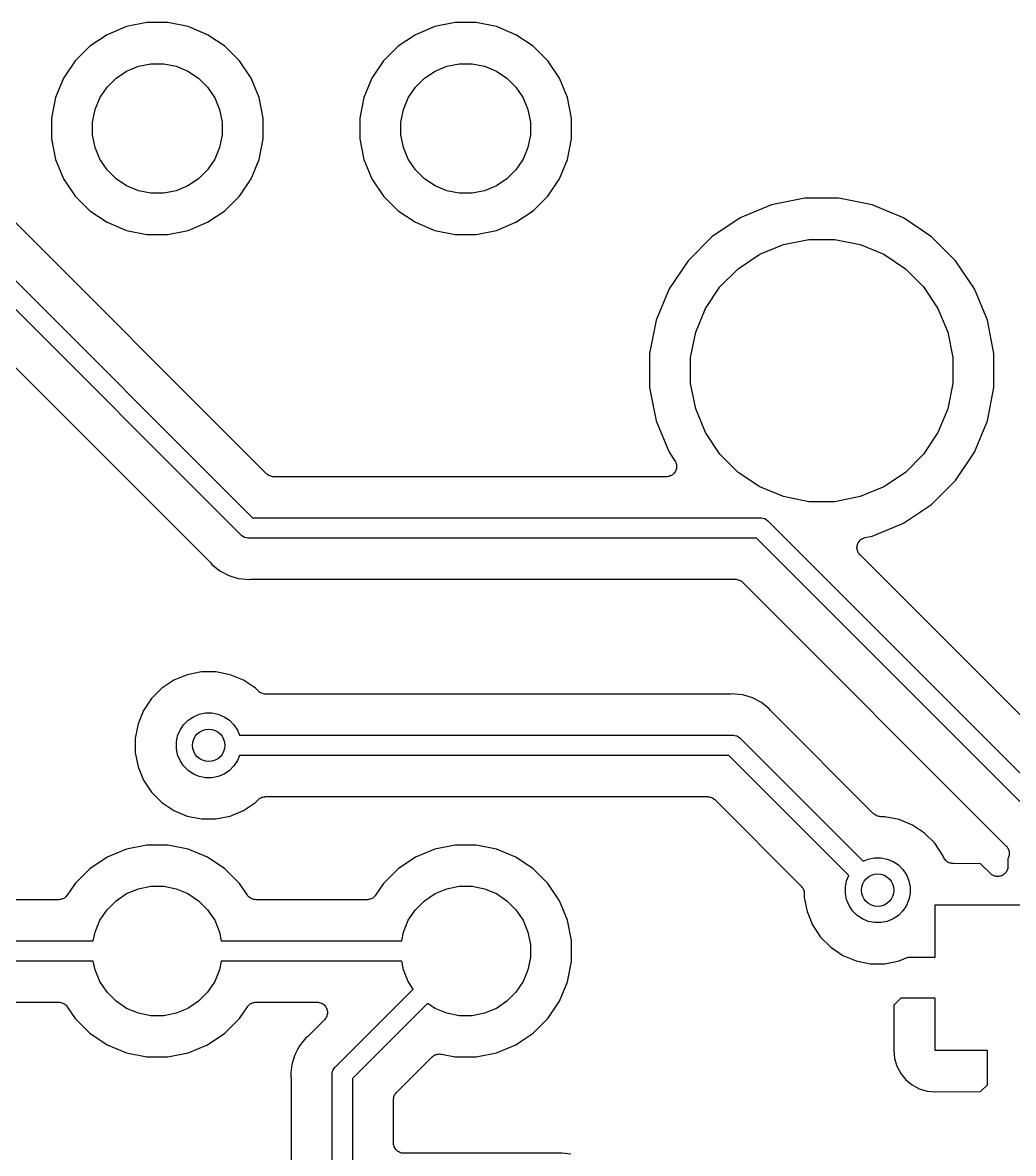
# Model space of a CAD drawing. Extents: x 19 to 115, y -142 to -17.
# Drawn here: x 40.25 to 52.49, y -119.34 to -105.37 of the extents above; entities that cross this region are included whole.
import ezdxf

# ---------------------------------------------------------------- set-up
doc = ezdxf.new("R2010")
doc.units = 0
doc.layers.add('BLACK', color=7, linetype='CONTINUOUS')

msp = doc.modelspace()

# ---------------------------------------------------------------- linework, layer by layer
at = {"layer": 'BLACK', "linetype": 'CONTINUOUS'}
for p, q in [((41.5285, -105.422), (41.2904, -105.521)), ((41.7812, -105.372), (41.5285, -105.422)), ((42.0388, -105.372), (41.7812, -105.372)), ((42.2915, -105.422), (42.0388, -105.372)), ((42.5296, -105.521), (42.2915, -105.422)), ((45.3385, -105.422), (45.1004, -105.521)), ((45.5912, -105.372), (45.3385, -105.422)), ((45.8488, -105.372), (45.5912, -105.372)), ((46.1015, -105.422), (45.8488, -105.372)), ((46.3396, -105.521), (46.1015, -105.422)), ((41.2904, -105.521), (41.0762, -105.664)), ((42.7438, -105.664), (42.5296, -105.521)), ((45.1004, -105.521), (44.8862, -105.664)), ((46.5538, -105.664), (46.3396, -105.521)), ((41.0762, -105.664), (40.894, -105.846)), ((42.926, -105.846), (42.7438, -105.664)), ((44.8862, -105.664), (44.704, -105.846)), ((46.736, -105.846), (46.5538, -105.664)), ((40.894, -105.846), (40.7509, -106.06)), ((41.6766, -105.911), (41.8312, -105.88)), ((41.8312, -105.88), (41.9888, -105.88)), ((41.9888, -105.88), (42.1434, -105.911)), ((43.0691, -106.06), (42.926, -105.846)), ((44.704, -105.846), (44.5609, -106.06)), ((45.4866, -105.911), (45.6412, -105.88)), ((45.6412, -105.88), (45.7988, -105.88)), ((45.7988, -105.88), (45.9534, -105.911)), ((46.8791, -106.06), (46.736, -105.846)), ((41.4, -106.059), (41.5311, -105.971)), ((41.5311, -105.971), (41.6766, -105.911)), ((42.1434, -105.911), (42.2889, -105.971)), ((42.2889, -105.971), (42.42, -106.059)), ((45.21, -106.059), (45.3411, -105.971)), ((45.3411, -105.971), (45.4866, -105.911)), ((45.9534, -105.911), (46.0989, -105.971)), ((46.0989, -105.971), (46.23, -106.059)), ((40.7509, -106.06), (40.6523, -106.298)), ((41.2886, -106.17), (41.4, -106.059)), ((42.42, -106.059), (42.5314, -106.17)), ((43.1677, -106.298), (43.0691, -106.06)), ((44.5609, -106.06), (44.4623, -106.298)), ((45.0986, -106.17), (45.21, -106.059)), ((46.23, -106.059), (46.3414, -106.17)), ((46.9777, -106.298), (46.8791, -106.06)), ((40.6523, -106.298), (40.602, -106.551)), ((41.201, -106.301), (41.2886, -106.17)), ((42.5314, -106.17), (42.619, -106.301)), ((43.218, -106.551), (43.1677, -106.298)), ((44.4623, -106.298), (44.412, -106.551)), ((45.011, -106.301), (45.0986, -106.17)), ((46.3414, -106.17), (46.429, -106.301)), ((47.028, -106.551), (46.9777, -106.298)), ((41.1407, -106.447), (41.201, -106.301)), ((42.619, -106.301), (42.6793, -106.447)), ((44.9507, -106.447), (45.011, -106.301)), ((46.429, -106.301), (46.4893, -106.447)), ((40.602, -106.551), (40.602, -106.809)), ((41.11, -106.601), (41.1407, -106.447)), ((42.6793, -106.447), (42.71, -106.601)), ((43.218, -106.809), (43.218, -106.551)), ((44.412, -106.551), (44.412, -106.809)), ((44.92, -106.601), (44.9507, -106.447)), ((46.4893, -106.447), (46.52, -106.601)), ((47.028, -106.809), (47.028, -106.551)), ((41.11, -106.759), (41.11, -106.601)), ((42.71, -106.601), (42.71, -106.759)), ((44.92, -106.759), (44.92, -106.601)), ((46.52, -106.601), (46.52, -106.759)), ((40.602, -106.809), (40.6523, -107.062)), ((41.1407, -106.913), (41.11, -106.759)), ((42.71, -106.759), (42.6793, -106.913)), ((43.1677, -107.062), (43.218, -106.809)), ((44.412, -106.809), (44.4623, -107.062)), ((44.9507, -106.913), (44.92, -106.759)), ((46.52, -106.759), (46.4893, -106.913)), ((46.9777, -107.062), (47.028, -106.809)), ((41.201, -107.059), (41.1407, -106.913)), ((42.6793, -106.913), (42.619, -107.059)), ((45.011, -107.059), (44.9507, -106.913)), ((46.4893, -106.913), (46.429, -107.059)), ((43.26, -110.945), (39.4089, -107.094)), ((40.6523, -107.062), (40.7509, -107.3)), ((41.2886, -107.19), (41.201, -107.059)), ((42.619, -107.059), (42.5314, -107.19)), ((43.0691, -107.3), (43.1677, -107.062)), ((44.4623, -107.062), (44.5609, -107.3)), ((45.0986, -107.19), (45.011, -107.059)), ((46.429, -107.059), (46.3414, -107.19)), ((46.8791, -107.3), (46.9777, -107.062)), ((38.7476, -107.151), (43.0868, -111.49)), ((41.4, -107.301), (41.2886, -107.19)), ((42.5314, -107.19), (42.42, -107.301)), ((45.21, -107.301), (45.0986, -107.19)), ((46.3414, -107.19), (46.23, -107.301)), ((42.9423, -111.699), (38.5708, -107.328)), ((40.7509, -107.3), (40.894, -107.514)), ((41.5311, -107.389), (41.4, -107.301)), ((41.6766, -107.449), (41.5311, -107.389)), ((42.2889, -107.389), (42.1434, -107.449)), ((42.42, -107.301), (42.2889, -107.389)), ((42.926, -107.514), (43.0691, -107.3)), ((44.5609, -107.3), (44.704, -107.514)), ((45.3411, -107.389), (45.21, -107.301)), ((45.4866, -107.449), (45.3411, -107.389)), ((46.0989, -107.389), (45.9534, -107.449)), ((46.23, -107.301), (46.0989, -107.389)), ((46.736, -107.514), (46.8791, -107.3)), ((40.894, -107.514), (41.0762, -107.696)), ((41.8312, -107.48), (41.6766, -107.449)), ((41.9888, -107.48), (41.8312, -107.48)), ((42.1434, -107.449), (41.9888, -107.48)), ((42.7438, -107.696), (42.926, -107.514)), ((44.704, -107.514), (44.8862, -107.696)), ((45.6412, -107.48), (45.4866, -107.449)), ((45.7988, -107.48), (45.6412, -107.48)), ((45.9534, -107.449), (45.7988, -107.48)), ((46.5538, -107.696), (46.736, -107.514)), ((49.9104, -107.542), (49.4993, -107.624)), ((50.3296, -107.542), (49.9104, -107.542)), ((50.7407, -107.624), (50.3296, -107.542)), ((41.0762, -107.696), (41.2904, -107.839)), ((42.5296, -107.839), (42.7438, -107.696)), ((44.8862, -107.696), (45.1004, -107.839)), ((46.3396, -107.839), (46.5538, -107.696)), ((49.4993, -107.624), (49.112, -107.784)), ((51.128, -107.784), (50.7407, -107.624)), ((49.112, -107.784), (48.7635, -108.017)), ((51.4765, -108.017), (51.128, -107.784)), ((41.2904, -107.839), (41.5285, -107.938)), ((41.5285, -107.938), (41.7812, -107.988)), ((42.0388, -107.988), (42.2915, -107.938)), ((42.2915, -107.938), (42.5296, -107.839)), ((45.1004, -107.839), (45.3385, -107.938)), ((45.3385, -107.938), (45.5912, -107.988)), ((45.8488, -107.988), (46.1015, -107.938)), ((46.1015, -107.938), (46.3396, -107.839)), ((38.5137, -107.989), (42.561, -112.036)), ((41.7812, -107.988), (42.0388, -107.988)), ((45.5912, -107.988), (45.8488, -107.988)), ((48.7635, -108.017), (48.4671, -108.313)), ((49.3526, -108.234), (49.6475, -108.112)), ((49.6475, -108.112), (49.9604, -108.05)), ((49.9604, -108.05), (50.2796, -108.05)), ((50.2796, -108.05), (50.5925, -108.112)), ((50.5925, -108.112), (50.8874, -108.234)), ((51.7729, -108.313), (51.4765, -108.017)), ((49.0873, -108.412), (49.3526, -108.234)), ((50.8874, -108.234), (51.1527, -108.412)), ((48.4671, -108.313), (48.2342, -108.662)), ((52.0058, -108.662), (51.7729, -108.313)), ((48.8617, -108.637), (49.0873, -108.412)), ((51.1527, -108.412), (51.3783, -108.637)), ((48.2342, -108.662), (48.0738, -109.049)), ((48.6844, -108.903), (48.8617, -108.637)), ((51.3783, -108.637), (51.5556, -108.903)), ((52.1662, -109.049), (52.0058, -108.662)), ((48.5623, -109.197), (48.6844, -108.903)), ((51.5556, -108.903), (51.6777, -109.197)), ((48.0738, -109.049), (47.992, -109.46)), ((52.248, -109.46), (52.1662, -109.049)), ((48.5, -109.51), (48.5623, -109.197)), ((51.6777, -109.197), (51.74, -109.51)), ((47.992, -109.46), (47.992, -109.88)), ((48.5, -109.83), (48.5, -109.51)), ((51.74, -109.51), (51.74, -109.83)), ((52.248, -109.88), (52.248, -109.46)), ((47.992, -109.88), (48.0738, -110.291)), ((48.5623, -110.143), (48.5, -109.83)), ((51.74, -109.83), (51.6777, -110.143)), ((52.1662, -110.291), (52.248, -109.88)), ((48.6844, -110.437), (48.5623, -110.143)), ((51.6777, -110.143), (51.5556, -110.437)), ((48.0738, -110.291), (48.2342, -110.678)), ((52.0058, -110.678), (52.1662, -110.291)), ((48.8617, -110.703), (48.6844, -110.437)), ((51.5556, -110.437), (51.3783, -110.703)), ((48.2342, -110.678), (48.3053, -110.784)), ((49.0873, -110.928), (48.8617, -110.703)), ((51.3783, -110.703), (51.1527, -110.928)), ((51.7729, -111.027), (52.0058, -110.678)), ((48.3053, -110.784), (48.306, -110.785)), ((48.306, -110.785), (48.306, -110.785)), ((48.306, -110.785), (48.306, -110.785)), ((48.306, -110.785), (48.3063, -110.786)), ((48.3063, -110.786), (48.3119, -110.797)), ((48.3166, -110.905), (48.3108, -110.915)), ((48.3119, -110.797), (48.3175, -110.807)), ((48.3167, -110.904), (48.3166, -110.905)), ((48.3168, -110.904), (48.3167, -110.904)), ((48.3204, -110.893), (48.3168, -110.904)), ((48.3175, -110.807), (48.3176, -110.808)), ((48.3176, -110.808), (48.3177, -110.808)), ((48.3177, -110.808), (48.3211, -110.82)), ((48.324, -110.881), (48.3204, -110.893)), ((48.3211, -110.82), (48.3245, -110.831)), ((48.3241, -110.881), (48.324, -110.881)), ((48.324, -110.881), (48.324, -110.881)), ((48.3254, -110.868), (48.3241, -110.881)), ((48.3245, -110.831), (48.3245, -110.831)), ((48.3245, -110.831), (48.3246, -110.832)), ((48.3246, -110.832), (48.3256, -110.844)), ((48.3267, -110.856), (48.3254, -110.868)), ((48.3256, -110.844), (48.3267, -110.856)), ((48.3267, -110.856), (48.3267, -110.856)), ((48.3267, -110.856), (48.3267, -110.856)), ((43.2691, -110.952), (43.26, -110.945)), ((43.2781, -110.96), (43.2691, -110.952)), ((43.2786, -110.96), (43.2781, -110.96)), ((43.2792, -110.961), (43.2786, -110.96)), ((43.2895, -110.966), (43.2792, -110.961)), ((43.2998, -110.972), (43.2895, -110.966)), ((43.3004, -110.972), (43.2998, -110.972)), ((43.301, -110.972), (43.3004, -110.972)), ((43.3122, -110.976), (43.301, -110.972)), ((43.3234, -110.979), (43.3122, -110.976)), ((43.3241, -110.979), (43.3234, -110.979)), ((43.3247, -110.979), (43.3241, -110.979)), ((43.3363, -110.981), (43.3247, -110.979)), ((43.348, -110.982), (43.3363, -110.981)), ((43.3493, -110.982), (43.348, -110.982)), ((43.3494, -110.982), (43.3493, -110.982)), ((43.3498, -110.982), (43.3494, -110.982)), ((43.3494, -110.982), (43.3494, -110.982)), ((48.1997, -110.982), (43.3498, -110.982)), ((48.2117, -110.981), (48.1997, -110.982)), ((48.2239, -110.98), (48.2117, -110.981)), ((48.2241, -110.98), (48.2239, -110.98)), ((48.2244, -110.98), (48.2241, -110.98)), ((48.2359, -110.976), (48.2244, -110.98)), ((48.2476, -110.973), (48.2359, -110.976)), ((48.2479, -110.972), (48.2476, -110.973)), ((48.2481, -110.972), (48.2479, -110.972)), ((48.2588, -110.967), (48.2481, -110.972)), ((48.2695, -110.961), (48.2588, -110.967)), ((48.2698, -110.961), (48.2695, -110.961)), ((48.27, -110.961), (48.2698, -110.961)), ((48.2794, -110.953), (48.27, -110.961)), ((48.2888, -110.946), (48.2794, -110.953)), ((48.289, -110.945), (48.2888, -110.946)), ((48.2892, -110.945), (48.289, -110.945)), ((48.297, -110.936), (48.2892, -110.945)), ((48.3047, -110.926), (48.297, -110.936)), ((48.3048, -110.926), (48.3047, -110.926)), ((48.305, -110.926), (48.3048, -110.926)), ((48.3108, -110.915), (48.305, -110.926)), ((49.3526, -111.106), (49.0873, -110.928)), ((51.1527, -110.928), (50.8874, -111.106)), ((51.4765, -111.323), (51.7729, -111.027)), ((49.6475, -111.228), (49.3526, -111.106)), ((50.8874, -111.106), (50.5925, -111.228)), ((49.9604, -111.29), (49.6475, -111.228)), ((50.2796, -111.29), (49.9604, -111.29)), ((50.5925, -111.228), (50.2796, -111.29)), ((51.128, -111.556), (51.4765, -111.323)), ((43.0868, -111.49), (49.3589, -111.49)), ((49.3589, -111.49), (49.365, -111.489)), ((49.365, -111.489), (49.3711, -111.49)), ((49.3711, -111.49), (49.3711, -111.49)), ((49.3711, -111.49), (49.3895, -111.492)), ((49.3895, -111.492), (49.4131, -111.499)), ((49.4131, -111.499), (49.4348, -111.511)), ((49.4348, -111.511), (49.4538, -111.526)), ((49.4538, -111.526), (49.4577, -111.531)), ((49.4577, -111.531), (54.3771, -116.45)), ((50.7407, -111.716), (51.128, -111.556)), ((42.9462, -111.704), (42.9423, -111.699)), ((42.9509, -111.708), (42.9462, -111.704)), ((42.9607, -111.716), (42.9509, -111.708)), ((42.9509, -111.708), (42.9509, -111.708)), ((42.9652, -111.719), (42.9607, -111.716)), ((42.9869, -111.731), (42.9652, -111.719)), ((43.0105, -111.738), (42.9869, -111.731)), ((43.0289, -111.74), (43.0105, -111.738)), ((43.035, -111.741), (43.0289, -111.74)), ((43.0289, -111.74), (43.0289, -111.74)), ((43.0411, -111.74), (43.035, -111.741)), ((49.3132, -111.74), (43.0411, -111.74)), ((54.2003, -116.627), (49.3132, -111.74)), ((50.6122, -111.751), (50.623, -111.746)), ((50.623, -111.746), (50.6337, -111.74)), ((50.6337, -111.74), (50.6339, -111.74)), ((50.6339, -111.74), (50.6342, -111.74)), ((50.6342, -111.74), (50.6456, -111.736)), ((50.6456, -111.736), (50.6574, -111.733)), ((50.6574, -111.733), (50.7407, -111.716)), ((50.5552, -111.856), (50.5565, -111.844)), ((50.5552, -111.857), (50.5552, -111.856)), ((50.5552, -111.856), (50.5552, -111.856)), ((50.5563, -111.869), (50.5552, -111.857)), ((50.5573, -111.881), (50.5563, -111.869)), ((50.5565, -111.844), (50.5577, -111.832)), ((50.5574, -111.881), (50.5573, -111.881)), ((50.5608, -111.893), (50.5574, -111.881)), ((50.5574, -111.881), (50.5574, -111.881)), ((50.5577, -111.832), (50.5578, -111.832)), ((50.5578, -111.831), (50.5614, -111.82)), ((50.5578, -111.832), (50.5578, -111.831)), ((50.5614, -111.82), (50.565, -111.808)), ((50.565, -111.808), (50.5652, -111.808)), ((50.5652, -111.808), (50.5653, -111.808)), ((50.5653, -111.808), (50.5711, -111.797)), ((50.5711, -111.797), (50.5768, -111.786)), ((50.5768, -111.786), (50.577, -111.786)), ((50.577, -111.786), (50.5771, -111.786)), ((50.5771, -111.786), (50.5849, -111.777)), ((50.5849, -111.777), (50.5926, -111.767)), ((50.5926, -111.767), (50.5928, -111.767)), ((50.5928, -111.767), (50.593, -111.767)), ((50.593, -111.767), (50.6025, -111.759)), ((50.6025, -111.759), (50.6118, -111.752)), ((50.6118, -111.752), (50.612, -111.752)), ((50.612, -111.752), (50.6122, -111.751)), ((50.5642, -111.905), (50.5608, -111.893)), ((50.5644, -111.905), (50.5642, -111.905)), ((50.57, -111.916), (50.5644, -111.905)), ((50.5644, -111.905), (50.5644, -111.905)), ((50.5756, -111.927), (50.57, -111.916)), ((50.5758, -111.927), (50.5756, -111.927)), ((50.576, -111.927), (50.5758, -111.927)), ((50.5835, -111.936), (50.576, -111.927)), ((50.5911, -111.946), (50.5835, -111.936)), ((50.5915, -111.946), (50.5911, -111.946)), ((50.5924, -111.947), (50.5915, -111.946)), ((50.5915, -111.946), (50.5915, -111.946)), ((50.5915, -111.946), (50.5915, -111.946)), ((51.2189, -112.574), (50.5924, -111.947)), ((42.561, -112.036), (42.5622, -112.037)), ((42.5622, -112.037), (42.5656, -112.042)), ((42.5656, -112.042), (42.5694, -112.045)), ((42.5694, -112.045), (42.5852, -112.065)), ((42.5852, -112.065), (42.6816, -112.144)), ((42.6816, -112.144), (42.7916, -112.203)), ((42.7916, -112.203), (42.9109, -112.239)), ((42.9109, -112.239), (43.0101, -112.249)), ((43.0101, -112.249), (43.0101, -112.249)), ((43.0101, -112.249), (43.035, -112.251)), ((43.035, -112.251), (43.0599, -112.249)), ((43.0599, -112.249), (43.0616, -112.248)), ((43.0616, -112.248), (43.067, -112.249)), ((43.067, -112.249), (43.0723, -112.248)), ((43.0723, -112.248), (49.0502, -112.248)), ((49.0502, -112.248), (49.0506, -112.248)), ((49.0506, -112.248), (49.0506, -112.248)), ((49.0506, -112.248), (49.0507, -112.248)), ((49.0507, -112.248), (49.052, -112.248)), ((49.052, -112.248), (49.0636, -112.249)), ((49.0636, -112.249), (49.0753, -112.251)), ((49.0753, -112.251), (49.0759, -112.251)), ((49.0759, -112.251), (49.0766, -112.251)), ((49.0766, -112.251), (49.0878, -112.254)), ((49.0878, -112.254), (49.099, -112.258)), ((49.099, -112.258), (49.0996, -112.258)), ((49.0996, -112.258), (49.1002, -112.258)), ((49.1002, -112.258), (49.1105, -112.264)), ((49.1105, -112.264), (49.1208, -112.269)), ((49.1208, -112.269), (49.1214, -112.27)), ((49.1214, -112.27), (49.122, -112.27)), ((49.122, -112.27), (49.1309, -112.278)), ((49.1309, -112.278), (49.14, -112.285)), ((49.14, -112.285), (52.4, -115.545)), ((51.219, -112.574), (51.2189, -112.574)), ((54.4213, -115.776), (51.219, -112.574)), ((42.4556, -113.392), (42.2801, -113.427)), ((42.6344, -113.392), (42.4556, -113.392)), ((42.8099, -113.427), (42.6344, -113.392)), ((42.1149, -113.495), (41.9662, -113.595)), ((42.2801, -113.427), (42.1149, -113.495)), ((42.9751, -113.495), (42.8099, -113.427)), ((43.1238, -113.595), (42.9751, -113.495)), ((41.9662, -113.595), (41.8397, -113.721)), ((43.1589, -113.63), (43.1238, -113.595)), ((43.168, -113.637), (43.1589, -113.63)), ((43.177, -113.645), (43.168, -113.637)), ((43.1775, -113.645), (43.177, -113.645)), ((43.1781, -113.646), (43.1775, -113.645)), ((43.1884, -113.651), (43.1781, -113.646)), ((43.1987, -113.657), (43.1884, -113.651)), ((43.1993, -113.657), (43.1987, -113.657)), ((43.1999, -113.657), (43.1993, -113.657)), ((43.2111, -113.661), (43.1999, -113.657)), ((43.2223, -113.664), (43.2111, -113.661)), ((43.223, -113.664), (43.2223, -113.664)), ((43.2236, -113.664), (43.223, -113.664)), ((43.2352, -113.666), (43.2236, -113.664)), ((43.2469, -113.667), (43.2352, -113.666)), ((43.2482, -113.667), (43.2469, -113.667)), ((43.2483, -113.667), (43.2482, -113.667)), ((43.2487, -113.667), (43.2483, -113.667)), ((43.2483, -113.667), (43.2483, -113.667)), ((48.9848, -113.667), (43.2487, -113.667)), ((48.9901, -113.666), (48.9848, -113.667)), ((48.9954, -113.667), (48.9901, -113.666)), ((48.9972, -113.666), (48.9954, -113.667)), ((49.0221, -113.664), (48.9972, -113.666)), ((49.047, -113.666), (49.0221, -113.664)), ((49.1462, -113.676), (49.047, -113.666)), ((49.047, -113.666), (49.047, -113.666)), ((49.2655, -113.712), (49.1462, -113.676)), ((41.8397, -113.721), (41.7403, -113.87)), ((49.3755, -113.771), (49.2655, -113.712)), ((49.4718, -113.85), (49.3755, -113.771)), ((41.7403, -113.87), (41.6719, -114.035)), ((42.29, -113.989), (42.3555, -113.946)), ((42.3555, -113.946), (42.4283, -113.915)), ((42.4283, -113.915), (42.5056, -113.9)), ((42.5056, -113.9), (42.5844, -113.9)), ((42.5844, -113.9), (42.6617, -113.915)), ((42.6617, -113.915), (42.7345, -113.946)), ((42.7345, -113.946), (42.8, -113.989)), ((49.4877, -113.87), (49.4718, -113.85)), ((49.4915, -113.873), (49.4877, -113.87)), ((49.4948, -113.878), (49.4915, -113.873)), ((49.4961, -113.879), (49.4948, -113.878)), ((50.7612, -115.144), (49.4961, -113.879)), ((41.6719, -114.035), (41.637, -114.211)), ((42.1604, -114.183), (42.1905, -114.111)), ((42.1905, -114.111), (42.2343, -114.045)), ((42.2343, -114.045), (42.29, -113.989)), ((42.8, -113.989), (42.8557, -114.045)), ((42.8557, -114.045), (42.8995, -114.111)), ((42.8995, -114.111), (42.9262, -114.175)), ((41.637, -114.211), (41.637, -114.389)), ((42.145, -114.261), (42.1604, -114.183)), ((42.145, -114.339), (42.145, -114.261)), ((42.9262, -114.175), (49.016, -114.175)), ((49.016, -114.175), (49.0221, -114.174)), ((49.0221, -114.174), (49.0282, -114.175)), ((49.0282, -114.175), (49.0282, -114.175)), ((49.0282, -114.175), (49.0466, -114.177)), ((49.0466, -114.177), (49.0701, -114.184)), ((49.0701, -114.184), (49.0919, -114.196)), ((49.0919, -114.196), (49.1109, -114.211)), ((49.1109, -114.211), (49.1148, -114.216)), ((49.1148, -114.216), (50.63, -115.731)), ((41.637, -114.389), (41.6719, -114.565)), ((42.1604, -114.417), (42.145, -114.339)), ((42.1905, -114.489), (42.1604, -114.417)), ((42.2343, -114.555), (42.1905, -114.489)), ((42.8995, -114.489), (42.8557, -114.555)), ((42.9262, -114.425), (42.8995, -114.489)), ((48.9703, -114.425), (42.9262, -114.425)), ((50.4533, -115.908), (48.9703, -114.425)), ((41.6719, -114.565), (41.7403, -114.73)), ((42.29, -114.611), (42.2343, -114.555)), ((42.3555, -114.654), (42.29, -114.611)), ((42.4283, -114.685), (42.3555, -114.654)), ((42.7345, -114.654), (42.6617, -114.685)), ((42.8, -114.611), (42.7345, -114.654)), ((42.8557, -114.555), (42.8, -114.611)), ((41.7403, -114.73), (41.8397, -114.879)), ((42.5056, -114.7), (42.4283, -114.685)), ((42.5844, -114.7), (42.5056, -114.7)), ((42.6617, -114.685), (42.5844, -114.7)), ((41.8397, -114.879), (41.9662, -115.005)), ((43.1694, -114.962), (43.1784, -114.954)), ((43.1784, -114.954), (43.179, -114.954)), ((43.179, -114.954), (43.1795, -114.953)), ((43.1795, -114.953), (43.19, -114.948)), ((43.19, -114.948), (43.2003, -114.943)), ((43.2003, -114.943), (43.201, -114.942)), ((43.201, -114.942), (43.2015, -114.942)), ((43.2015, -114.942), (43.2128, -114.939)), ((43.2128, -114.939), (43.224, -114.935)), ((43.224, -114.935), (43.2247, -114.935)), ((43.2247, -114.935), (43.2253, -114.935)), ((43.2253, -114.935), (43.237, -114.934)), ((43.237, -114.934), (43.2487, -114.933)), ((43.2487, -114.933), (48.7073, -114.933)), ((48.7073, -114.933), (48.7077, -114.933)), ((48.7077, -114.933), (48.7077, -114.933)), ((48.7077, -114.933), (48.7077, -114.933)), ((48.7077, -114.933), (48.7091, -114.933)), ((48.7091, -114.933), (48.7207, -114.934)), ((48.7207, -114.934), (48.7324, -114.936)), ((48.7324, -114.936), (48.733, -114.936)), ((48.733, -114.936), (48.7337, -114.936)), ((48.7337, -114.936), (48.7449, -114.939)), ((48.7449, -114.939), (48.7561, -114.943)), ((48.7561, -114.943), (48.7567, -114.943)), ((48.7567, -114.943), (48.7573, -114.943)), ((48.7573, -114.943), (48.7676, -114.949)), ((48.7676, -114.949), (48.7779, -114.954)), ((48.7779, -114.954), (48.7784, -114.955)), ((48.7784, -114.955), (48.779, -114.955)), ((48.779, -114.955), (48.788, -114.963)), ((41.9662, -115.005), (42.1149, -115.105)), ((42.9751, -115.105), (43.1238, -115.005)), ((43.1238, -115.005), (43.1589, -114.97)), ((43.1589, -114.97), (43.1592, -114.97)), ((43.1592, -114.97), (43.1602, -114.969)), ((43.1592, -114.97), (43.1592, -114.97)), ((43.1592, -114.97), (43.1592, -114.97)), ((43.1602, -114.969), (43.1694, -114.962)), ((48.788, -114.963), (48.7971, -114.97)), ((48.7971, -114.97), (49.866, -116.039)), ((42.1149, -115.105), (42.2801, -115.173)), ((42.2801, -115.173), (42.4556, -115.208)), ((42.4556, -115.208), (42.6344, -115.208)), ((42.6344, -115.208), (42.8099, -115.173)), ((42.8099, -115.173), (42.9751, -115.105)), ((50.7703, -115.151), (50.7612, -115.144)), ((50.7792, -115.159), (50.7703, -115.151)), ((50.7798, -115.159), (50.7792, -115.159)), ((50.7803, -115.16), (50.7798, -115.159)), ((50.7907, -115.165), (50.7803, -115.16)), ((50.801, -115.171), (50.7907, -115.165)), ((50.8016, -115.171), (50.801, -115.171)), ((50.8022, -115.171), (50.8016, -115.171)), ((50.8134, -115.175), (50.8022, -115.171)), ((50.8246, -115.178), (50.8134, -115.175)), ((50.8253, -115.178), (50.8246, -115.178)), ((50.8259, -115.179), (50.8253, -115.178)), ((50.8375, -115.18), (50.8259, -115.179)), ((50.8492, -115.181), (50.8375, -115.18)), ((50.8505, -115.181), (50.8492, -115.181)), ((50.8506, -115.181), (50.8505, -115.181)), ((50.851, -115.181), (50.8506, -115.181)), ((50.8506, -115.181), (50.8506, -115.181)), ((50.9006, -115.181), (50.851, -115.181)), ((51.076, -115.216), (50.9006, -115.181)), ((51.2413, -115.284), (51.076, -115.216)), ((51.39, -115.384), (51.2413, -115.284)), ((51.5165, -115.51), (51.39, -115.384)), ((51.6159, -115.659), (51.5165, -115.51)), ((41.5285, -115.582), (41.2904, -115.681)), ((41.7812, -115.532), (41.5285, -115.582)), ((42.0388, -115.532), (41.7812, -115.532)), ((42.2915, -115.582), (42.0388, -115.532)), ((42.5296, -115.681), (42.2915, -115.582)), ((45.3385, -115.582), (45.1004, -115.681)), ((45.5912, -115.532), (45.3385, -115.582)), ((45.8488, -115.532), (45.5912, -115.532)), ((46.1015, -115.582), (45.8488, -115.532)), ((46.3396, -115.681), (46.1015, -115.582)), ((51.6252, -115.682), (51.6159, -115.659)), ((52.4, -115.545), (52.4009, -115.546)), ((52.4009, -115.546), (52.4009, -115.546)), ((52.4009, -115.546), (52.4009, -115.546)), ((52.4009, -115.546), (52.4012, -115.546)), ((52.4012, -115.546), (52.4088, -115.556)), ((52.4088, -115.556), (52.4165, -115.565)), ((52.4165, -115.565), (52.4166, -115.566)), ((52.4166, -115.566), (52.4167, -115.566)), ((52.4167, -115.566), (52.4222, -115.576)), ((52.4222, -115.576), (52.4279, -115.587)), ((52.4279, -115.587), (52.428, -115.588)), ((52.428, -115.588), (52.4281, -115.588)), ((52.4281, -115.588), (52.4316, -115.6)), ((52.4316, -115.6), (52.4349, -115.611)), ((52.4359, -115.648), (52.4346, -115.661)), ((52.4349, -115.611), (52.435, -115.611)), ((52.435, -115.611), (52.435, -115.612)), ((52.435, -115.612), (52.4361, -115.624)), ((52.4372, -115.636), (52.4359, -115.648)), ((52.4361, -115.624), (52.4372, -115.636)), ((52.4372, -115.636), (52.4372, -115.636)), ((52.4372, -115.636), (52.4372, -115.636)), ((41.2904, -115.681), (41.0762, -115.824)), ((42.7438, -115.824), (42.5296, -115.681)), ((45.1004, -115.681), (44.8862, -115.824)), ((46.5538, -115.824), (46.3396, -115.681)), ((50.63, -115.731), (50.6945, -115.704)), ((50.6945, -115.704), (50.7718, -115.689)), ((50.7718, -115.689), (50.8506, -115.689)), ((50.8506, -115.689), (50.9279, -115.704)), ((50.9279, -115.704), (51.0007, -115.735)), ((51.0007, -115.735), (51.0662, -115.778)), ((51.0662, -115.778), (51.1219, -115.834)), ((51.6307, -115.692), (51.6252, -115.682)), ((51.6359, -115.702), (51.6307, -115.692)), ((51.6365, -115.703), (51.6359, -115.702)), ((51.6369, -115.704), (51.6365, -115.703)), ((51.6442, -115.712), (51.6369, -115.704)), ((51.6514, -115.721), (51.6442, -115.712)), ((51.652, -115.722), (51.6514, -115.721)), ((51.6526, -115.723), (51.652, -115.722)), ((51.6615, -115.73), (51.6526, -115.723)), ((51.6703, -115.737), (51.6615, -115.73)), ((51.671, -115.738), (51.6703, -115.737)), ((51.6717, -115.738), (51.671, -115.738)), ((51.6819, -115.744), (51.6717, -115.738)), ((51.6919, -115.75), (51.6819, -115.744)), ((51.6928, -115.75), (51.6919, -115.75)), ((51.6935, -115.75), (51.6928, -115.75)), ((51.7046, -115.754), (51.6935, -115.75)), ((51.7155, -115.757), (51.7046, -115.754)), ((51.7164, -115.757), (51.7155, -115.757)), ((51.7172, -115.757), (51.7164, -115.757)), ((51.7286, -115.759), (51.7172, -115.757)), ((51.7401, -115.76), (51.7286, -115.759)), ((51.7419, -115.76), (51.7401, -115.76)), ((52.0814, -115.762), (51.7419, -115.76)), ((51.7419, -115.76), (51.7419, -115.76)), ((52.2032, -115.884), (52.0814, -115.762)), ((52.42, -115.796), (52.4187, -115.807)), ((52.4213, -115.695), (52.42, -115.698)), ((52.42, -115.698), (52.42, -115.794)), ((52.42, -115.794), (52.42, -115.795)), ((52.42, -115.795), (52.42, -115.795)), ((52.42, -115.795), (52.42, -115.795)), ((52.42, -115.795), (52.42, -115.796)), ((52.4271, -115.685), (52.4213, -115.695)), ((52.4272, -115.684), (52.4271, -115.685)), ((52.4273, -115.684), (52.4272, -115.684)), ((52.4309, -115.672), (52.4273, -115.684)), ((52.4345, -115.661), (52.4309, -115.672)), ((52.4346, -115.661), (52.4345, -115.661)), ((52.4345, -115.661), (52.4345, -115.661)), ((41.0762, -115.824), (40.894, -116.006)), ((42.926, -116.006), (42.7438, -115.824)), ((44.8862, -115.824), (44.704, -116.006)), ((46.736, -116.006), (46.5538, -115.824)), ((50.4266, -115.972), (50.4533, -115.908)), ((51.1219, -115.834), (51.1657, -115.9)), ((51.1657, -115.9), (51.1958, -115.972)), ((52.2126, -115.891), (52.2032, -115.884)), ((52.222, -115.899), (52.2126, -115.891)), ((52.2222, -115.899), (52.222, -115.899)), ((52.2223, -115.899), (52.2222, -115.899)), ((52.233, -115.905), (52.2223, -115.899)), ((52.2438, -115.911), (52.233, -115.905)), ((52.244, -115.911), (52.2438, -115.911)), ((52.2442, -115.911), (52.244, -115.911)), ((52.2559, -115.915), (52.2442, -115.911)), ((52.2675, -115.918), (52.2559, -115.915)), ((52.2677, -115.918), (52.2675, -115.918)), ((52.2679, -115.918), (52.2677, -115.918)), ((52.2802, -115.919), (52.2679, -115.918)), ((52.2921, -115.921), (52.2802, -115.919)), ((52.2923, -115.921), (52.2921, -115.921)), ((52.2926, -115.921), (52.2923, -115.921)), ((52.3049, -115.92), (52.2926, -115.921)), ((52.3168, -115.918), (52.3049, -115.92)), ((52.317, -115.918), (52.3168, -115.918)), ((52.3172, -115.918), (52.317, -115.918)), ((52.3292, -115.915), (52.3172, -115.918)), ((52.3406, -115.911), (52.3292, -115.915)), ((52.3408, -115.911), (52.3406, -115.911)), ((52.341, -115.911), (52.3408, -115.911)), ((52.3519, -115.906), (52.341, -115.911)), ((52.3625, -115.9), (52.3519, -115.906)), ((52.3627, -115.9), (52.3625, -115.9)), ((52.3629, -115.9), (52.3627, -115.9)), ((52.3725, -115.892), (52.3629, -115.9)), ((52.3819, -115.884), (52.3725, -115.892)), ((52.382, -115.884), (52.3819, -115.884)), ((52.3822, -115.884), (52.382, -115.884)), ((52.3901, -115.875), (52.3822, -115.884)), ((52.3978, -115.865), (52.3901, -115.875)), ((52.3979, -115.865), (52.3978, -115.865)), ((52.398, -115.865), (52.3979, -115.865)), ((52.4039, -115.854), (52.398, -115.865)), ((52.4097, -115.844), (52.4039, -115.854)), ((52.4098, -115.844), (52.4097, -115.844)), ((52.4099, -115.843), (52.4098, -115.844)), ((52.4136, -115.832), (52.4099, -115.843)), ((52.4172, -115.82), (52.4136, -115.832)), ((52.4173, -115.82), (52.4172, -115.82)), ((52.4172, -115.82), (52.4172, -115.82)), ((52.4187, -115.807), (52.4173, -115.82)), ((40.894, -116.006), (40.7976, -116.151)), ((41.5311, -116.131), (41.6766, -116.071)), ((41.6766, -116.071), (41.8312, -116.04)), ((41.8312, -116.04), (41.9888, -116.04)), ((41.9888, -116.04), (42.1434, -116.071)), ((42.1434, -116.071), (42.2889, -116.131)), ((43.0224, -116.151), (42.926, -116.006)), ((44.704, -116.006), (44.6076, -116.151)), ((45.3411, -116.131), (45.4866, -116.071)), ((45.4866, -116.071), (45.6412, -116.04)), ((45.6412, -116.04), (45.7988, -116.04)), ((45.7988, -116.04), (45.9534, -116.071)), ((45.9534, -116.071), (46.0989, -116.131)), ((46.8791, -116.22), (46.736, -116.006)), ((49.866, -116.039), (49.8663, -116.039)), ((49.8663, -116.039), (49.8663, -116.039)), ((49.8663, -116.039), (49.8663, -116.039)), ((49.8663, -116.039), (49.8672, -116.04)), ((49.8672, -116.04), (49.8746, -116.05)), ((49.8746, -116.05), (49.882, -116.059)), ((49.882, -116.059), (49.8823, -116.059)), ((49.8823, -116.059), (49.8827, -116.06)), ((49.8827, -116.06), (49.8881, -116.07)), ((49.8881, -116.07), (49.8936, -116.081)), ((50.4112, -116.05), (50.4266, -115.972)), ((50.4112, -116.129), (50.4112, -116.05)), ((51.1958, -115.972), (51.2112, -116.05)), ((51.2112, -116.05), (51.2112, -116.129)), ((40.692, -116.207), (39.318, -116.207)), ((40.7037, -116.206), (40.692, -116.207)), ((40.7154, -116.205), (40.7037, -116.206)), ((40.716, -116.205), (40.7154, -116.205)), ((40.7166, -116.205), (40.716, -116.205)), ((40.7279, -116.201), (40.7166, -116.205)), ((40.7392, -116.198), (40.7279, -116.201)), ((40.7398, -116.198), (40.7392, -116.198)), ((40.7404, -116.197), (40.7398, -116.198)), ((40.7508, -116.192), (40.7404, -116.197)), ((40.7612, -116.186), (40.7508, -116.192)), ((40.7617, -116.186), (40.7612, -116.186)), ((40.7622, -116.186), (40.7617, -116.186)), ((40.7714, -116.178), (40.7622, -116.186)), ((40.7806, -116.171), (40.7714, -116.178)), ((40.781, -116.171), (40.7806, -116.171)), ((40.7814, -116.17), (40.781, -116.171)), ((40.7889, -116.161), (40.7814, -116.17)), ((40.7966, -116.152), (40.7889, -116.161)), ((40.7972, -116.151), (40.7966, -116.152)), ((40.7973, -116.151), (40.7972, -116.151)), ((40.7972, -116.151), (40.7972, -116.151)), ((40.7976, -116.151), (40.7973, -116.151)), ((41.4, -116.219), (41.5311, -116.131)), ((42.2889, -116.131), (42.42, -116.219)), ((43.0299, -116.16), (43.0224, -116.151)), ((43.0373, -116.169), (43.0299, -116.16)), ((43.0378, -116.169), (43.0373, -116.169)), ((43.0382, -116.17), (43.0378, -116.169)), ((43.0473, -116.177), (43.0382, -116.17)), ((43.0563, -116.185), (43.0473, -116.177)), ((43.0568, -116.185), (43.0563, -116.185)), ((43.0573, -116.185), (43.0568, -116.185)), ((43.0677, -116.191), (43.0573, -116.185)), ((43.078, -116.197), (43.0677, -116.191)), ((43.0786, -116.197), (43.078, -116.197)), ((43.0791, -116.197), (43.0786, -116.197)), ((43.0904, -116.201), (43.0791, -116.197)), ((43.1016, -116.204), (43.0904, -116.201)), ((43.1022, -116.204), (43.1016, -116.204)), ((43.1028, -116.204), (43.1022, -116.204)), ((43.1146, -116.206), (43.1028, -116.204)), ((43.1263, -116.207), (43.1146, -116.206)), ((43.1275, -116.207), (43.1263, -116.207)), ((43.128, -116.207), (43.1275, -116.207)), ((43.1275, -116.207), (43.1275, -116.207)), ((43.1275, -116.207), (43.1275, -116.207)), ((44.502, -116.207), (43.128, -116.207)), ((44.5137, -116.206), (44.502, -116.207)), ((44.5254, -116.205), (44.5137, -116.206)), ((44.526, -116.205), (44.5254, -116.205)), ((44.5266, -116.205), (44.526, -116.205)), ((44.5379, -116.201), (44.5266, -116.205)), ((44.5492, -116.198), (44.5379, -116.201)), ((44.5498, -116.198), (44.5492, -116.198)), ((44.5504, -116.197), (44.5498, -116.198)), ((44.5608, -116.192), (44.5504, -116.197)), ((44.5712, -116.186), (44.5608, -116.192)), ((44.5717, -116.186), (44.5712, -116.186)), ((44.5722, -116.186), (44.5717, -116.186)), ((44.5814, -116.178), (44.5722, -116.186)), ((44.5906, -116.171), (44.5814, -116.178)), ((44.591, -116.171), (44.5906, -116.171)), ((44.5914, -116.17), (44.591, -116.171)), ((44.5989, -116.161), (44.5914, -116.17)), ((44.6066, -116.152), (44.5989, -116.161)), ((44.6072, -116.151), (44.6066, -116.152)), ((44.6073, -116.151), (44.6072, -116.151)), ((44.6072, -116.151), (44.6072, -116.151)), ((44.6076, -116.151), (44.6073, -116.151)), ((45.21, -116.219), (45.3411, -116.131)), ((46.0989, -116.131), (46.23, -116.219)), ((49.8936, -116.081), (49.8938, -116.081)), ((49.8938, -116.081), (49.8941, -116.082)), ((49.8941, -116.082), (49.8974, -116.093)), ((49.8974, -116.093), (49.9008, -116.104)), ((49.9008, -116.104), (49.9008, -116.105)), ((49.9008, -116.105), (49.901, -116.106)), ((49.901, -116.106), (49.902, -116.117)), ((49.902, -116.117), (49.9032, -116.129)), ((49.9032, -116.129), (49.9032, -116.179)), ((49.9032, -116.179), (49.9381, -116.354)), ((50.4266, -116.206), (50.4112, -116.129)), ((50.4567, -116.279), (50.4266, -116.206)), ((51.1958, -116.206), (51.1657, -116.279)), ((51.2112, -116.129), (51.1958, -116.206)), ((41.201, -116.461), (41.2886, -116.33)), ((41.2886, -116.33), (41.4, -116.219)), ((42.42, -116.219), (42.5314, -116.33)), ((42.5314, -116.33), (42.619, -116.461)), ((45.011, -116.461), (45.0986, -116.33)), ((45.0986, -116.33), (45.21, -116.219)), ((46.23, -116.219), (46.3414, -116.33)), ((46.3414, -116.33), (46.429, -116.461)), ((46.9777, -116.458), (46.8791, -116.22)), ((49.9381, -116.354), (50.0065, -116.519)), ((50.5005, -116.344), (50.4567, -116.279)), ((50.5562, -116.4), (50.5005, -116.344)), ((51.1219, -116.344), (51.0662, -116.4)), ((51.1657, -116.279), (51.1219, -116.344)), ((51.52, -116.916), (51.52, -116.27)), ((51.52, -116.27), (53.32, -116.27)), ((41.1407, -116.607), (41.201, -116.461)), ((42.619, -116.461), (42.6793, -116.607)), ((44.9507, -116.607), (45.011, -116.461)), ((46.429, -116.461), (46.4893, -116.607)), ((47.028, -116.711), (46.9777, -116.458)), ((50.6217, -116.444), (50.5562, -116.4)), ((50.6945, -116.474), (50.6217, -116.444)), ((50.7718, -116.489), (50.6945, -116.474)), ((50.8506, -116.489), (50.7718, -116.489)), ((50.9279, -116.474), (50.8506, -116.489)), ((51.0007, -116.444), (50.9279, -116.474)), ((51.0662, -116.4), (51.0007, -116.444)), ((41.1192, -116.715), (41.1407, -116.607)), ((42.6793, -116.607), (42.7008, -116.715)), ((44.9292, -116.715), (44.9507, -116.607)), ((46.4893, -116.607), (46.52, -116.761)), ((50.0065, -116.519), (50.1059, -116.668)), ((38.8908, -116.715), (41.1192, -116.715)), ((42.7008, -116.715), (44.9292, -116.715)), ((46.52, -116.761), (46.52, -116.919)), ((47.028, -116.969), (47.028, -116.711)), ((50.1059, -116.668), (50.2324, -116.794)), ((50.2324, -116.794), (50.3811, -116.894)), ((50.3811, -116.894), (50.5463, -116.962)), ((51.2013, -116.917), (51.2129, -116.916)), ((51.2129, -116.916), (51.52, -116.916)), ((41.1192, -116.965), (38.8908, -116.965)), ((41.1407, -117.073), (41.1192, -116.965)), ((42.7008, -116.965), (42.6793, -117.073)), ((44.9292, -116.965), (42.7008, -116.965)), ((44.9507, -117.073), (44.9292, -116.965)), ((46.52, -116.919), (46.4893, -117.073)), ((46.9777, -117.222), (47.028, -116.969)), ((50.5463, -116.962), (50.7218, -116.997)), ((50.7218, -116.997), (50.9006, -116.997)), ((50.9006, -116.997), (51.076, -116.962)), ((51.076, -116.962), (51.1643, -116.926)), ((51.1643, -116.926), (51.1645, -116.926)), ((51.1645, -116.926), (51.1659, -116.925)), ((51.1645, -116.926), (51.1645, -116.926)), ((51.1645, -116.926), (51.1645, -116.926)), ((51.1659, -116.925), (51.1772, -116.922)), ((51.1772, -116.922), (51.1882, -116.918)), ((51.1882, -116.918), (51.189, -116.918)), ((51.189, -116.918), (51.1897, -116.918)), ((51.1897, -116.918), (51.2013, -116.917)), ((41.201, -117.219), (41.1407, -117.073)), ((42.6793, -117.073), (42.619, -117.219)), ((45.011, -117.219), (44.9507, -117.073)), ((46.4893, -117.073), (46.429, -117.219)), ((41.2886, -117.35), (41.201, -117.219)), ((42.619, -117.219), (42.5314, -117.35)), ((44.1109, -118.272), (45.0724, -117.311)), ((45.0724, -117.311), (45.011, -117.219)), ((46.429, -117.219), (46.3414, -117.35)), ((46.8791, -117.46), (46.9777, -117.222)), ((39.318, -117.473), (40.692, -117.473)), ((40.692, -117.473), (40.6925, -117.473)), ((40.6925, -117.473), (40.6925, -117.473)), ((40.6925, -117.473), (40.6925, -117.473)), ((40.6925, -117.473), (40.6937, -117.473)), ((40.6937, -117.473), (40.7054, -117.474)), ((40.7054, -117.474), (40.7172, -117.476)), ((41.4, -117.461), (41.2886, -117.35)), ((41.5311, -117.549), (41.4, -117.461)), ((42.42, -117.461), (42.2889, -117.549)), ((42.5314, -117.35), (42.42, -117.461)), ((43.0921, -117.479), (43.1034, -117.475)), ((43.1034, -117.475), (43.104, -117.475)), ((43.104, -117.475), (43.1046, -117.475)), ((43.1046, -117.475), (43.1164, -117.474)), ((43.1164, -117.474), (43.128, -117.473)), ((43.128, -117.473), (43.8852, -117.473)), ((43.8852, -117.473), (43.8865, -117.473)), ((43.8865, -117.473), (43.8865, -117.473)), ((43.8865, -117.473), (43.8865, -117.473)), ((43.8865, -117.473), (43.887, -117.473)), ((43.887, -117.473), (43.8992, -117.474)), ((43.8992, -117.474), (43.9112, -117.476)), ((46.23, -117.461), (46.0989, -117.549)), ((46.3414, -117.35), (46.23, -117.461)), ((46.736, -117.674), (46.8791, -117.46)), ((51.0964, -117.424), (51.0117, -117.509)), ((51.52, -117.424), (51.0964, -117.424)), ((51.52, -118.07), (51.52, -117.424)), ((40.7172, -117.476), (40.7178, -117.476)), ((40.7178, -117.476), (40.7184, -117.476)), ((40.7184, -117.476), (40.7296, -117.479)), ((40.7296, -117.479), (40.7409, -117.483)), ((40.7409, -117.483), (40.7414, -117.483)), ((40.7414, -117.483), (40.742, -117.483)), ((40.742, -117.483), (40.7523, -117.489)), ((40.7523, -117.489), (40.7627, -117.495)), ((40.7627, -117.495), (40.7632, -117.495)), ((40.7632, -117.495), (40.7637, -117.495)), ((40.7637, -117.495), (40.7727, -117.503)), ((40.7727, -117.503), (40.7818, -117.51)), ((40.7818, -117.51), (40.7822, -117.511)), ((40.7822, -117.511), (40.7827, -117.511)), ((40.7827, -117.511), (40.7901, -117.52)), ((40.7901, -117.52), (40.7976, -117.529)), ((40.7976, -117.529), (40.894, -117.674)), ((41.6766, -117.609), (41.5311, -117.549)), ((41.8312, -117.64), (41.6766, -117.609)), ((42.1434, -117.609), (41.9888, -117.64)), ((42.2889, -117.549), (42.1434, -117.609)), ((42.926, -117.674), (43.0224, -117.529)), ((43.0224, -117.529), (43.0227, -117.529)), ((43.0227, -117.529), (43.0228, -117.529)), ((43.0228, -117.529), (43.0234, -117.528)), ((43.0228, -117.529), (43.0228, -117.529)), ((43.0234, -117.528), (43.0311, -117.519)), ((43.0311, -117.519), (43.0386, -117.51)), ((43.0386, -117.51), (43.039, -117.51)), ((43.039, -117.51), (43.0394, -117.509)), ((43.0394, -117.509), (43.0487, -117.502)), ((43.0487, -117.502), (43.0578, -117.494)), ((43.0578, -117.494), (43.0583, -117.494)), ((43.0583, -117.494), (43.0588, -117.494)), ((43.0588, -117.494), (43.0693, -117.488)), ((43.0693, -117.488), (43.0796, -117.483)), ((43.0796, -117.483), (43.0802, -117.482)), ((43.0802, -117.482), (43.0808, -117.482)), ((43.0808, -117.482), (43.0921, -117.479)), ((43.9112, -117.476), (43.9114, -117.476)), ((43.9114, -117.476), (43.9116, -117.476)), ((43.9116, -117.476), (43.9234, -117.48)), ((43.9234, -117.48), (43.9348, -117.483)), ((43.9348, -117.483), (43.935, -117.483)), ((43.935, -117.483), (43.9352, -117.483)), ((43.9352, -117.483), (43.9461, -117.489)), ((43.9461, -117.489), (43.9566, -117.495)), ((43.9566, -117.495), (43.9567, -117.495)), ((43.9567, -117.495), (43.9569, -117.495)), ((43.9569, -117.495), (43.9664, -117.503)), ((43.9664, -117.503), (43.9756, -117.511)), ((43.9756, -117.511), (43.9758, -117.511)), ((43.9758, -117.511), (43.9759, -117.511)), ((43.9759, -117.511), (43.9836, -117.521)), ((43.9836, -117.521), (43.9912, -117.53)), ((43.9912, -117.53), (43.9913, -117.53)), ((43.9913, -117.53), (43.9915, -117.53)), ((43.9915, -117.53), (43.9971, -117.541)), ((43.9971, -117.541), (44.0028, -117.552)), ((44.0028, -117.552), (44.0028, -117.552)), ((44.0028, -117.552), (44.003, -117.552)), ((44.003, -117.552), (44.0064, -117.564)), ((44.0064, -117.564), (44.0099, -117.576)), ((44.0109, -117.613), (44.0097, -117.625)), ((44.0099, -117.576), (44.0099, -117.576)), ((44.0099, -117.576), (44.0099, -117.576)), ((44.0099, -117.576), (44.0111, -117.588)), ((44.0122, -117.601), (44.0109, -117.613)), ((44.0111, -117.588), (44.0122, -117.6)), ((44.0122, -117.6), (44.0122, -117.601)), ((44.0122, -117.601), (44.0122, -117.601)), ((45.2492, -117.488), (44.32, -118.417)), ((45.3411, -117.549), (45.2492, -117.488)), ((45.4866, -117.609), (45.3411, -117.549)), ((45.6412, -117.64), (45.4866, -117.609)), ((45.9534, -117.609), (45.7988, -117.64)), ((46.0989, -117.549), (45.9534, -117.609)), ((51.0117, -117.509), (51.009, -118.064)), ((40.894, -117.674), (41.0762, -117.856)), ((41.9888, -117.64), (41.8312, -117.64)), ((42.7438, -117.856), (42.926, -117.674)), ((43.975, -117.69), (43.7738, -117.891)), ((43.9827, -117.68), (43.975, -117.69)), ((43.9905, -117.671), (43.9827, -117.68)), ((43.9906, -117.671), (43.9905, -117.671)), ((43.9907, -117.671), (43.9906, -117.671)), ((43.9964, -117.66), (43.9907, -117.671)), ((44.0023, -117.649), (43.9964, -117.66)), ((44.0024, -117.649), (44.0023, -117.649)), ((44.0023, -117.649), (44.0023, -117.649)), ((44.0059, -117.637), (44.0024, -117.649)), ((44.0096, -117.626), (44.0059, -117.637)), ((44.0097, -117.625), (44.0096, -117.625)), ((44.0096, -117.625), (44.0096, -117.626)), ((45.7988, -117.64), (45.6412, -117.64)), ((46.5538, -117.856), (46.736, -117.674)), ((41.0762, -117.856), (41.2904, -117.999)), ((42.5296, -117.999), (42.7438, -117.856)), ((43.7725, -117.892), (43.7683, -117.896)), ((43.7738, -117.891), (43.7725, -117.892)), ((46.3915, -117.964), (46.5538, -117.856)), ((41.2904, -117.999), (41.5285, -118.098)), ((42.2915, -118.098), (42.5296, -117.999)), ((43.6661, -118.012), (43.6425, -118.056)), ((43.7117, -117.956), (43.6661, -118.012)), ((43.7452, -117.915), (43.7117, -117.956)), ((43.7117, -117.956), (43.7117, -117.956)), ((43.7646, -117.899), (43.7452, -117.915)), ((43.7683, -117.896), (43.7646, -117.899)), ((46.1015, -118.098), (46.3396, -117.999)), ((46.3396, -117.999), (46.3915, -117.964)), ((41.5285, -118.098), (41.7812, -118.148)), ((41.7812, -118.148), (42.0388, -118.148)), ((42.0388, -118.148), (42.2915, -118.098)), ((43.6073, -118.122), (43.5711, -118.241)), ((43.6425, -118.056), (43.6073, -118.122)), ((44.8652, -118.59), (45.3063, -118.149)), ((45.3063, -118.149), (45.3067, -118.149)), ((45.3067, -118.149), (45.3067, -118.148)), ((45.3067, -118.148), (45.3067, -118.148)), ((45.3067, -118.148), (45.3076, -118.148)), ((45.3076, -118.148), (45.3168, -118.14)), ((45.3168, -118.14), (45.3259, -118.133)), ((45.3259, -118.133), (45.3265, -118.133)), ((45.3265, -118.133), (45.3269, -118.132)), ((45.3269, -118.132), (45.3374, -118.127)), ((45.3374, -118.127), (45.3478, -118.121)), ((45.3478, -118.121), (45.3484, -118.121)), ((45.3484, -118.121), (45.349, -118.121)), ((45.349, -118.121), (45.3602, -118.117)), ((45.3602, -118.117), (45.3716, -118.114)), ((45.3716, -118.114), (45.3722, -118.114)), ((45.3722, -118.114), (45.3728, -118.114)), ((45.3728, -118.114), (45.3845, -118.113)), ((45.3845, -118.113), (45.3962, -118.112)), ((45.3962, -118.112), (45.3968, -118.112)), ((45.3968, -118.112), (45.3974, -118.112)), ((45.3974, -118.112), (45.4092, -118.113)), ((45.4092, -118.113), (45.4209, -118.114)), ((45.4209, -118.114), (45.5912, -118.148)), ((45.5912, -118.148), (45.8488, -118.148)), ((45.8488, -118.148), (46.1015, -118.098)), ((51.009, -118.064), (51.0193, -118.17)), ((51.0193, -118.17), (51.0484, -118.265)), ((52.166, -118.07), (51.52, -118.07)), ((52.166, -118.494), (52.166, -118.07)), ((43.5711, -118.241), (43.5614, -118.34)), ((44.0789, -118.317), (44.0906, -118.295)), ((44.0906, -118.295), (44.1062, -118.276)), ((44.1062, -118.276), (44.1109, -118.272)), ((51.0484, -118.265), (51.0956, -118.354)), ((43.5614, -118.34), (43.5589, -118.365)), ((43.5589, -118.365), (43.5614, -118.39)), ((43.5614, -118.34), (43.5614, -118.34)), ((43.5614, -118.39), (43.5615, -118.392)), ((43.5615, -118.392), (43.5615, -118.397)), ((43.5615, -118.397), (43.562, -118.402)), ((43.562, -118.402), (43.562, -126.35)), ((44.0694, -118.365), (44.07, -118.359)), ((44.07, -118.371), (44.0694, -118.365)), ((44.07, -118.359), (44.0718, -118.341)), ((44.07, -118.359), (44.07, -118.359)), ((44.07, -131.819), (44.07, -118.371)), ((44.0718, -118.341), (44.0789, -118.317)), ((44.32, -118.417), (44.32, -131.773)), ((51.0956, -118.354), (51.1591, -118.431)), ((51.1591, -118.431), (51.2364, -118.494)), ((44.8577, -118.599), (44.8652, -118.59)), ((51.2364, -118.494), (51.3247, -118.542)), ((51.3247, -118.542), (51.4204, -118.571)), ((51.4204, -118.571), (51.5259, -118.581)), ((51.5259, -118.581), (52.0814, -118.578)), ((52.0814, -118.578), (52.166, -118.494)), ((44.828, -118.678), (44.8293, -118.666)), ((44.828, -118.679), (44.828, -118.678)), ((44.828, -118.68), (44.828, -118.679)), ((44.828, -118.679), (44.828, -118.679)), ((44.828, -118.679), (44.828, -118.679)), ((44.828, -119.212), (44.828, -118.68)), ((44.8293, -118.666), (44.8305, -118.655)), ((44.8305, -118.655), (44.8307, -118.654)), ((44.8307, -118.654), (44.8308, -118.653)), ((44.8308, -118.653), (44.8343, -118.642)), ((44.8343, -118.642), (44.8377, -118.631)), ((44.8377, -118.631), (44.8381, -118.63)), ((44.8381, -118.63), (44.8383, -118.63)), ((44.8383, -118.63), (44.8439, -118.619)), ((44.8439, -118.619), (44.8495, -118.609)), ((44.8495, -118.609), (44.8499, -118.609)), ((44.8499, -118.609), (44.8502, -118.608)), ((44.8502, -118.608), (44.8577, -118.599)), ((44.8292, -119.224), (44.828, -119.212)), ((44.8302, -119.236), (44.8292, -119.224)), ((44.8304, -119.236), (44.8302, -119.236)), ((44.8304, -119.237), (44.8304, -119.236)), ((44.8339, -119.248), (44.8304, -119.237)), ((44.8372, -119.26), (44.8339, -119.248)), ((44.8374, -119.26), (44.8372, -119.26)), ((44.8376, -119.26), (44.8374, -119.26)), ((44.8431, -119.271), (44.8376, -119.26)), ((44.8487, -119.281), (44.8431, -119.271)), ((44.849, -119.282), (44.8487, -119.281)), ((44.8492, -119.282), (44.849, -119.282)), ((44.8568, -119.291), (44.8492, -119.282)), ((44.8643, -119.301), (44.8568, -119.291)), ((44.8646, -119.301), (44.8643, -119.301)), ((44.8649, -119.301), (44.8646, -119.301)), ((44.8741, -119.309), (44.8649, -119.301)), ((44.8832, -119.317), (44.8741, -119.309)), ((44.8836, -119.317), (44.8832, -119.317)), ((44.884, -119.317), (44.8836, -119.317)), ((44.8945, -119.323), (44.884, -119.317)), ((44.905, -119.329), (44.8945, -119.323)), ((44.9054, -119.329), (44.905, -119.329)), ((44.9058, -119.329), (44.9054, -119.329)), ((44.9172, -119.333), (44.9058, -119.329)), ((44.9286, -119.336), (44.9172, -119.333)), ((44.929, -119.336), (44.9286, -119.336)), ((44.9295, -119.336), (44.929, -119.336)), ((44.9413, -119.338), (44.9295, -119.336)), ((44.9532, -119.339), (44.9413, -119.338)), ((44.9541, -119.339), (44.9532, -119.339)), ((44.955, -119.339), (44.9541, -119.339)), ((44.9541, -119.339), (44.9541, -119.339)), ((44.9541, -119.339), (44.9541, -119.339)), ((46.9138, -119.339), (44.955, -119.339)), ((47.0196, -119.349), (46.9138, -119.339))]:
    msp.add_line(p, q, dxfattribs=at)
at = {"layer": 'BLACK'}
for centre in [(42.545, -114.3), (50.8112, -116.089)]:
    msp.add_circle(centre, 0.2, dxfattribs=at)

doc.saveas('drawing.dxf')
